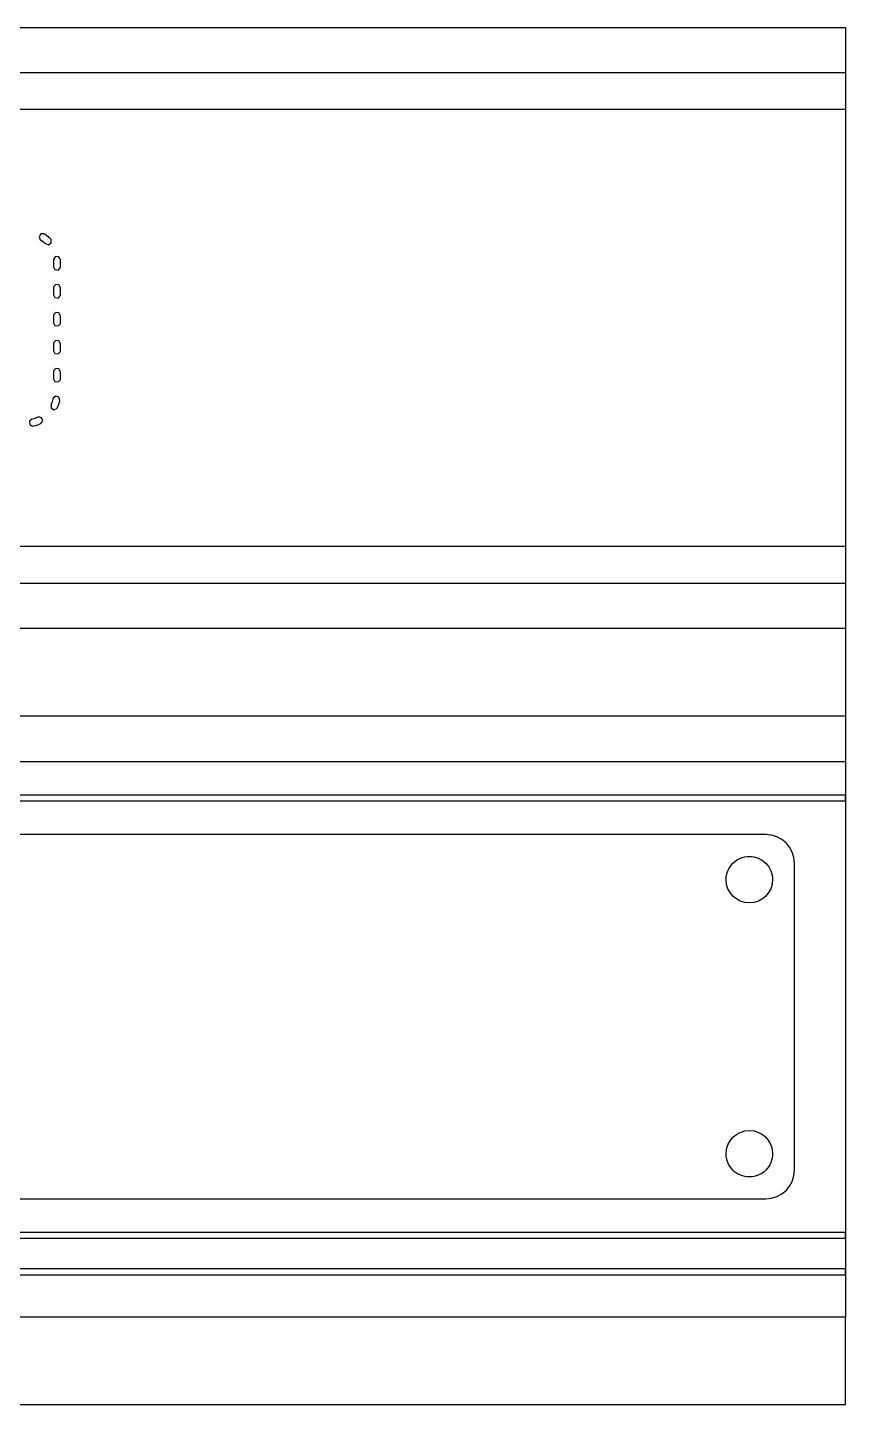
# Model space of a CAD drawing. Extents: x 6 to 299, y 8 to 248.
# Drawn here: x 156 to 298.6, y 7.5 to 247.5 of the extents above; entities that cross this region are included whole.
import ezdxf

# ---------------------------------------------------------------- set-up
doc = ezdxf.new("R2010")
doc.units = 0
doc.layers.add('Layer_1', color=7, linetype='CONTINUOUS')

msp = doc.modelspace()

# ---------------------------------------------------------------- linework, layer by layer
at = {"layer": 'Layer_1', "color": 7}
for p, q in [((6.45145, 247.538349), (298.551453, 247.538349)), ((298.551453, 247.538349), (298.551453, 142.763348)), ((298.551453, 142.763348), (6.45145, 142.763348)), ((298.551453, 142.763338), (298.551453, 127.523338)), ((6.45147, 127.523338), (298.55147, 127.523338)), ((298.55147, 127.523338), (298.55147, 22.748338)), ((64.85971, 119.585828), (298.55147, 119.585828)), ((298.551477, 22.748318), (93.87519, 22.754068)), ((298.55147, 22.748338), (93.87519, 22.754068)), ((298.551592, 7.507908), (298.551592, 22.748318)), ((6.45156, 7.507908), (298.551592, 7.507908))]:
    msp.add_line(p, q, dxfattribs=at)
at = {"layer": 'Layer_1', "color": 5}
for p, q in [((298.551448, 239.664352), (64.85975, 239.664352)), ((64.85975, 233.314351), (298.551448, 233.314351)), ((298.551448, 157.050788), (73.82199, 157.050788)), ((73.82199, 150.700788), (298.551448, 150.700788)), ((284.65578, 106.853858), (78.75568, 106.853858)), ((281.7955, 103.044268), (281.7955, 103.044268)), ((289.65548, 48.354058), (289.65548, 101.854158)), ((281.7955, 55.264228), (281.7955, 55.264228)), ((78.75568, 43.353848), (284.65578, 43.353848))]:
    msp.add_line(p, q, dxfattribs=at)
at = {"layer": 'Layer_1', "color": 3}
for p, q in [((158.28088, 211.548778), (157.96643, 211.080028)), ((158.84534, 211.558544), (158.28088, 211.548778)), ((158.93909, 211.511669), (158.84534, 211.558544)), ((158.98987, 211.486278), (158.93909, 211.511669)), ((159.03479, 211.451122), (158.98987, 211.486278)), ((159.84924, 210.830028), (159.03479, 211.451122)), ((157.96643, 211.080028), (158.17151, 210.552684)), ((158.17151, 210.552684), (158.29846, 210.466747)), ((158.29846, 210.466747), (158.34534, 210.443309)), ((158.34534, 210.443309), (159.06799, 209.892528)), ((159.06799, 209.892528), (159.08557, 209.872997)), ((159.08557, 209.872997), (159.1012, 209.867138)), ((159.1012, 209.867138), (159.11096, 209.859325)), ((159.11096, 209.859325), (159.11291, 209.863231)), ((159.11291, 209.863231), (159.61291, 209.673778)), ((159.61291, 209.673778), (160.07971, 209.992138)), ((159.89612, 210.794872), (159.84924, 210.830028)), ((159.93518, 210.751903), (159.89612, 210.794872)), ((159.99573, 210.683544), (159.93518, 210.751903)), ((160.08362, 210.556591), (159.99573, 210.683544)), ((160.07971, 209.992138), (160.08362, 210.556591)), ((160.4762, 207.173778), (160.46643, 207.019478)), ((160.46643, 207.019478), (160.48206, 206.708938)), ((160.83167, 207.613231), (160.4762, 207.173778)), ((160.48206, 206.708938), (160.48206, 205.833928)), ((161.39417, 207.572216), (160.83167, 207.613231)), ((161.68323, 207.085888), (161.39417, 207.572216)), ((161.70081, 206.775338), (161.68323, 207.085888)), ((161.70081, 206.757758), (161.70081, 206.775338)), ((161.70081, 206.742138), (161.70081, 206.757758)), ((161.70081, 205.833928), (161.70081, 206.742138)), ((160.48206, 205.833928), (160.74377, 205.333928)), ((160.74377, 205.333928), (161.30237, 205.263618)), ((161.30237, 205.263618), (161.68127, 205.681588)), ((161.68127, 205.681588), (161.70081, 205.833928)), ((160.50159, 202.330028), (160.48206, 202.177678)), ((160.48206, 202.177678), (160.48206, 200.956978)), ((160.88049, 202.747998), (160.50159, 202.330028)), ((161.43909, 202.677678), (160.88049, 202.747998)), ((161.70081, 202.177678), (161.43909, 202.677678)), ((161.70081, 200.956978), (161.70081, 202.177678)), ((160.48206, 200.956978), (160.74377, 200.456978)), ((160.74377, 200.456978), (161.30237, 200.386668)), ((161.30237, 200.386668), (161.68127, 200.804638)), ((161.68127, 200.804638), (161.70081, 200.956978)), ((160.50159, 197.453068), (160.48206, 197.300728)), ((160.48206, 197.300728), (160.48206, 196.081978)), ((160.88049, 197.871038), (160.50159, 197.453068)), ((161.43909, 197.800728), (160.88049, 197.871038)), ((161.70081, 197.300728), (161.43909, 197.800728)), ((161.70081, 196.081978), (161.70081, 197.300728)), ((160.48206, 196.081978), (160.74377, 195.580028)), ((160.74377, 195.580028), (161.30237, 195.509718)), ((161.30237, 195.509718), (161.68127, 195.927678)), ((161.68127, 195.927678), (161.70081, 196.081978)), ((160.50159, 192.576118), (160.48206, 192.423778)), ((160.48206, 192.423778), (160.48206, 191.205028)), ((160.88049, 192.996038), (160.50159, 192.576118)), ((161.43909, 192.923778), (160.88049, 192.996038)), ((161.70081, 192.423778), (161.43909, 192.923778)), ((161.70081, 191.205028), (161.70081, 192.423778)), ((160.48206, 191.205028), (160.74377, 190.703068)), ((160.74377, 190.703068), (161.30237, 190.632758)), ((161.30237, 190.632758), (161.68127, 191.050728)), ((161.68127, 191.050728), (161.70081, 191.205028)), ((160.50159, 187.699168), (160.48206, 187.546828)), ((160.48206, 187.546828), (160.48206, 186.328068)), ((160.88049, 188.119088), (160.50159, 187.699168)), ((161.43909, 188.046828), (160.88049, 188.119088)), ((161.70081, 187.546828), (161.43909, 188.046828)), ((161.70081, 186.328068), (161.70081, 187.546828)), ((160.48206, 186.328068), (160.74377, 185.828068)), ((160.74377, 185.828068), (161.30237, 185.755808)), ((161.30237, 185.755808), (161.68127, 186.173778)), ((161.68127, 186.173778), (161.70081, 186.328068)), ((160.3844, 182.730418), (160.26917, 182.310498)), ((160.39221, 182.775338), (160.3844, 182.730418)), ((160.43518, 182.923778), (160.39221, 182.775338)), ((160.87659, 183.275338), (160.43518, 182.923778)), ((161.4176, 183.113228), (160.87659, 183.275338)), ((161.59534, 182.578068), (161.4176, 183.113228)), ((161.43127, 181.943308), (161.56799, 182.431588)), ((161.56799, 182.431588), (161.57581, 182.462838)), ((161.57581, 182.462838), (161.58167, 182.496038)), ((161.58167, 182.496038), (161.59534, 182.578068)), ((160.10706, 181.894478), (160.06018, 181.806588)), ((160.06018, 181.806588), (160.06213, 181.242138)), ((160.06213, 181.242138), (160.52502, 180.921828)), ((160.26917, 182.310498), (160.10706, 181.894478)), ((160.52502, 180.921828), (161.05432, 181.117138)), ((161.05432, 181.117138), (161.14221, 181.244088)), ((161.14221, 181.244088), (161.20081, 181.355418)), ((161.20081, 181.355418), (161.21448, 181.384718)), ((161.21448, 181.384718), (161.2262, 181.414008)), ((161.2262, 181.414008), (161.41174, 181.880808)), ((161.41174, 181.880808), (161.42346, 181.912058)), ((161.42346, 181.912058), (161.43127, 181.943308)), ((156.70862, 179.263618), (156.28284, 178.894478)), ((156.28284, 178.894478), (156.34143, 178.333928)), ((156.34143, 178.333928), (156.83557, 178.062448)), ((157.05237, 179.345648), (156.70862, 179.263618)), ((156.83557, 178.062448), (156.98987, 178.078068)), ((156.98987, 178.078068), (157.36291, 178.165968)), ((157.49963, 179.496038), (157.05237, 179.345648)), ((157.36291, 178.165968), (157.39026, 178.171828)), ((157.39026, 178.171828), (157.4176, 178.181588)), ((157.4176, 178.181588), (157.92346, 178.351508)), ((157.7262, 179.609328), (157.49963, 179.496038)), ((157.87268, 179.662058), (157.7262, 179.609328)), ((158.41565, 179.509718), (157.87268, 179.662058)), ((157.92346, 178.351508), (157.96448, 178.365178)), ((157.96448, 178.365178), (158.00159, 178.384718)), ((158.00159, 178.384718), (158.27112, 178.519478)), ((158.27112, 178.519478), (158.6012, 178.976508)), ((158.6012, 178.976508), (158.41565, 179.509718)), ((298.551456, 113.736108), (64.85976, 113.736108)), ((298.551456, 112.735658), (298.551456, 113.736108)), ((64.85976, 112.735658), (298.551456, 112.735658)), ((298.551456, 37.472538), (73.32177, 37.472538)), ((74.32223, 36.472088), (298.551456, 36.472088)), ((298.551456, 36.472088), (298.551456, 37.472538)), ((73.32177, 30.122088), (298.551456, 30.122088)), ((298.551456, 31.122538), (74.32223, 31.122538)), ((298.551456, 30.122088), (298.551456, 31.122538))]:
    msp.add_line(p, q, dxfattribs=at)
at = {"layer": 'Layer_1', "color": 5}
for points in [[(289.65548, 101.854158), (289.65548, 104.624158), (287.42578, 106.853858), (284.65578, 106.853858)], [(277.74563, 98.993868), (277.745524, 100.068042), (278.172154, 101.098258), (278.93166, 101.857863)], [(278.93166, 101.857863), (279.691166, 102.617468), (280.721326, 103.044234), (281.7955, 103.044268)], [(281.7955, 103.044268), (282.869674, 103.044234), (283.899834, 102.617468), (284.65934, 101.857863)], [(284.65934, 101.857863), (285.418846, 101.098258), (285.845476, 100.068042), (285.84537, 98.993868)], [(281.7955, 94.943988), (279.558844, 94.94406), (277.745696, 96.757212), (277.74563, 98.993868)], [(285.84537, 98.993868), (285.845304, 96.757212), (284.032156, 94.94406), (281.7955, 94.943988)], [(277.74563, 51.214348), (277.745696, 53.451004), (279.558844, 55.264156), (281.7955, 55.264228)], [(281.7955, 55.264228), (284.032156, 55.264156), (285.845304, 53.451004), (285.84537, 51.214348)], [(278.93166, 48.350353), (278.172154, 49.109958), (277.745524, 50.140174), (277.74563, 51.214348)], [(285.84537, 51.214348), (285.845476, 50.140174), (285.418846, 49.109958), (284.65934, 48.350353)], [(281.7955, 47.163948), (280.721326, 47.163983), (279.691166, 47.590748), (278.93166, 48.350353)], [(284.65934, 48.350353), (283.899834, 47.590748), (282.869674, 47.163983), (281.7955, 47.163948)], [(284.65578, 43.353848), (287.42578, 43.353848), (289.65548, 45.584058), (289.65548, 48.354058)]]:
    msp.add_open_spline(points, degree=3, dxfattribs=at)

doc.saveas('drawing.dxf')
